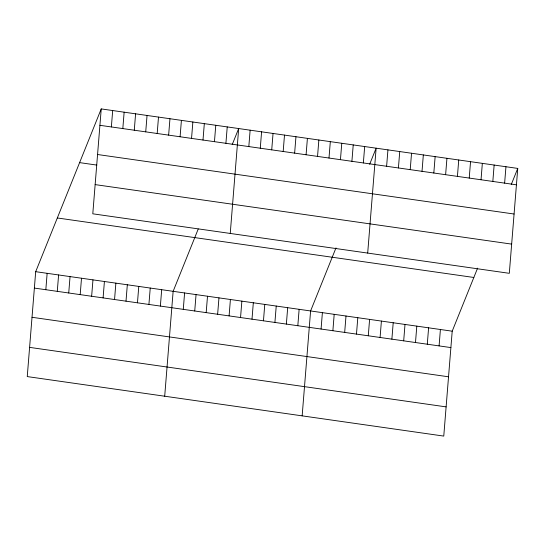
<?xml version="1.0" encoding="UTF-8"?>
<svg xmlns="http://www.w3.org/2000/svg" width="545" height="545" viewBox="0 0 545 545"><rect width="100%" height="100%" fill="white"/><g stroke="black" fill="none" stroke-linecap="round" stroke-linejoin="round"><path stroke-width="0.82" d="M101.234 108.911L92.793 213.81L509.309 273.317L517.75 168.419L101.234 108.911L35.691 271.683L27.25 376.581L443.766 436.089L452.207 331.19L477.597 268.133M45.828 289.715L47.143 273.317M57.279 291.35L58.601 274.953M68.731 292.992L70.053 276.594M80.19 294.627L81.505 278.229M91.642 296.262L92.963 279.864M111.364 126.944L112.686 110.546M103.094 297.897L104.415 281.499M122.823 128.579L124.137 112.181M114.552 299.532L115.867 283.134M134.274 130.214L135.596 113.816M126.004 301.174L127.326 284.776M145.726 131.856L147.048 115.458M137.463 302.809L138.777 286.411M157.185 133.491L158.5 117.093M148.914 304.444L150.236 288.046M168.637 135.126L169.958 118.728M160.366 306.079L161.688 289.681M180.088 136.761L181.41 120.363M164.699 396.222L173.14 291.316L198.244 228.982M191.547 138.396L192.862 121.998M183.277 309.356L184.598 292.958M202.999 140.038L204.321 123.64M194.728 310.991L196.05 294.593M214.451 141.673L215.772 125.275M206.187 312.626L207.502 296.228M225.909 143.308L227.231 126.91M217.639 314.261L218.961 297.863M230.242 233.451L238.683 128.545L232.225 144.589M229.091 315.902L230.412 299.505M248.82 146.578L250.135 130.18M240.549 317.537L241.864 301.14M260.272 148.22L261.593 131.822M252.001 319.172L253.323 302.775M271.723 149.855L273.045 133.457M263.46 320.807L264.775 304.41M283.182 151.49L284.497 135.092M274.912 322.442L276.233 306.045M294.634 153.125L295.955 136.727M286.363 324.084L287.685 307.687M306.086 154.76L307.407 138.362M297.822 325.719L299.137 309.322M317.544 156.401L318.859 140.004M302.155 415.855L310.596 310.957L335.986 247.9M328.996 158.036L330.318 141.639M321.073 329.037L322.395 312.639M340.448 159.671L341.769 143.274M332.879 330.726L334.194 314.329M351.906 161.306L353.228 144.909M344.678 332.409L346 316.011M363.358 162.941L364.68 146.544M356.478 334.099L357.799 317.701M367.691 253.084L376.132 148.186L369.673 164.229M368.284 335.781L369.599 319.384M386.616 166.266L387.938 149.868M380.083 337.471L381.405 321.073M398.415 167.955L399.737 151.558M391.882 339.154L393.204 322.756M410.221 169.638L411.536 153.24M403.688 340.843L405.003 324.445M422.021 171.328L423.336 154.93M415.488 342.526L416.802 326.128M433.82 173.01L435.142 156.613M427.287 344.215L428.608 327.817M445.619 174.7L446.941 158.302M439.086 345.898L440.408 329.5M457.425 176.382L458.74 159.985M469.225 178.072L470.546 161.674M481.024 179.755L482.345 163.357M492.83 181.444L494.145 165.046M504.629 183.127L505.951 166.729M511.292 184.462L517.75 168.419M99.912 125.309L516.428 184.816M97.562 154.514L514.078 214.022M79.604 162.621L96.785 165.081M95.143 184.605L511.66 244.112M57.32 217.966L473.837 277.473M35.691 271.683L452.207 331.19M34.369 288.08L450.892 347.587M32.019 317.285L448.542 376.793M29.6 347.376L446.117 406.883"/></g></svg>
